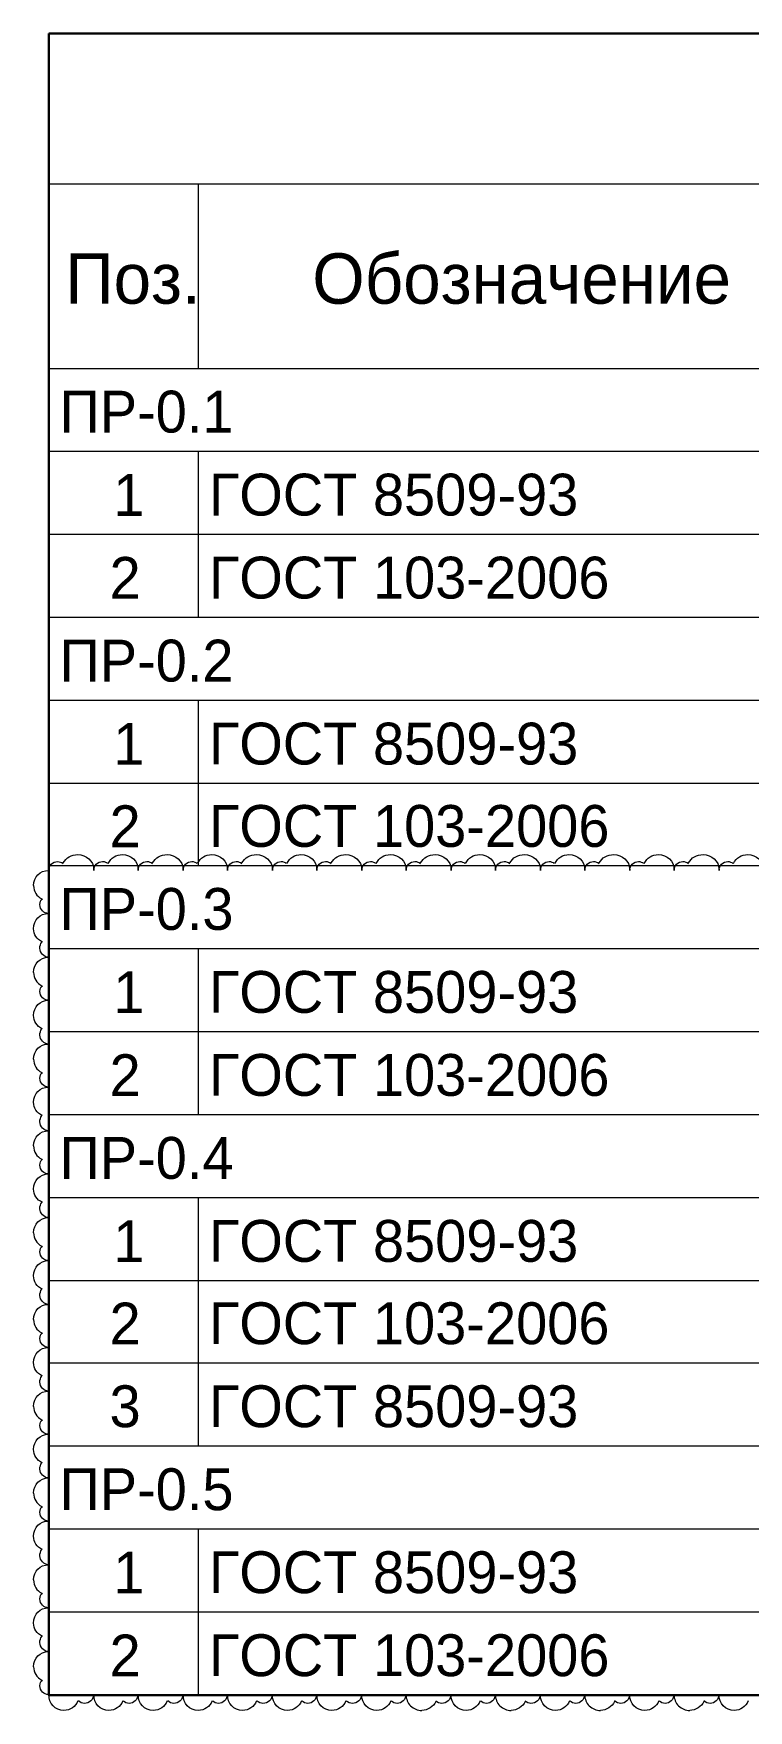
# Model space of a CAD drawing. Header units: millimetres. Extents: x -401725 to 250493, y 305116 to 802890.
# Drawn here: x -375120.116 to -375118.236, y 508969.03 to 508973.442 of the extents above; entities that cross this region are included whole.
import ezdxf

# ---------------------------------------------------------------- set-up
doc = ezdxf.new("R2010")
doc.units = ezdxf.units.MM
doc.layers.add('PDF _Геометрия', color=7, linetype='Continuous', true_color=0x1d1d1d)
doc.layers.add('PDF _Текст', color=7, linetype='Continuous')

msp = doc.modelspace()

# ---------------------------------------------------------------- linework, layer by layer
at = {"layer": 'PDF _Геометрия', "color": 7, "lineweight": 30}
for points in [[(-375120.0763943463, 508973.4421181544), (-375120.0763943463, 508973.0471342269)], [(-375112.2030609451, 508973.4421181544), (-375120.0760739117, 508973.4421181544)], [(-375120.0763943463, 508973.0471172727), (-375120.0763943463, 508969.0706124171)], [(-375112.2030609451, 508969.070451352), (-375120.0760739117, 508969.070451352)]]:
    msp.add_lwpolyline(points, dxfattribs=at)
at = {"layer": 'PDF _Геометрия', "color": 7, "lineweight": 9}
for points in [[(-375120.0763943463, 508973.0471172727), (-375112.2033813797, 508973.0471172727)], [(-375119.6830600635, 508973.0471172727), (-375119.6830600635, 508972.5604704086)], [(-375112.2030609451, 508972.560451759), (-375113.1863542665, 508972.560451759), (-375114.367972851, 508972.560451759), (-375115.3529327713, 508972.560451759), (-375116.3362260927, 508972.560451759), (-375118.10782067, 508972.560451759), (-375119.6827565831, 508972.560451759), (-375120.0760739117, 508972.560451759)], [(-375112.2030609451, 508972.3421171371), (-375113.1863542665, 508972.3421171371), (-375114.367972851, 508972.3421171371), (-375115.3529327713, 508972.3421171371), (-375116.3362260927, 508972.3421171371), (-375118.10782067, 508972.3421171371), (-375119.6827565831, 508972.3421171371), (-375120.0760739117, 508972.3421171371)], [(-375119.6830600635, 508972.3421171371), (-375119.6830600635, 508972.1237926878)], [(-375112.2030609451, 508972.1237842107), (-375113.1863542665, 508972.1237842107), (-375114.367972851, 508972.1237842107), (-375115.3529327713, 508972.1237842107), (-375116.3362260927, 508972.1237842107), (-375118.10782067, 508972.1237842107), (-375119.6827565831, 508972.1237842107), (-375120.0760739117, 508972.1237842107)], [(-375119.6830600635, 508972.1237842107), (-375119.6830600635, 508971.9054597614)], [(-375112.2030609451, 508971.9054512843), (-375113.1863542665, 508971.9054512843), (-375114.367972851, 508971.9054512843), (-375115.3529327713, 508971.9054512843), (-375116.3362260927, 508971.9054512843), (-375118.10782067, 508971.9054512843), (-375119.6827565831, 508971.9054512843), (-375120.0760739117, 508971.9054512843)], [(-375112.2030609451, 508971.6871183578), (-375113.1863542665, 508971.6871183578), (-375114.367972851, 508971.6871183578), (-375115.3529327713, 508971.6871183578), (-375116.3362260927, 508971.6871183578), (-375118.10782067, 508971.6871183578), (-375119.6827565831, 508971.6871183578), (-375120.0760739117, 508971.6871183578)], [(-375119.6830600635, 508971.6871183578), (-375119.6830600635, 508971.4687939085)], [(-375112.2030609451, 508971.4687854314), (-375113.1863542665, 508971.4687854314), (-375114.367972851, 508971.4687854314), (-375115.3529327713, 508971.4687854314), (-375116.3362260927, 508971.4687854314), (-375118.10782067, 508971.4687854314), (-375119.6827565831, 508971.4687854314), (-375120.0760739117, 508971.4687854314)], [(-375119.6830600635, 508971.4687854314), (-375119.6830600635, 508971.2521275809)], [(-375112.2030609451, 508971.2521174084), (-375113.1863542665, 508971.2521174084), (-375114.367972851, 508971.2521174084), (-375115.3529327713, 508971.2521174084), (-375116.3362260927, 508971.2521174084), (-375118.10782067, 508971.2521174084), (-375119.6827565831, 508971.2521174084), (-375120.0760739117, 508971.2521174084)], [(-375112.2030609451, 508971.0337844819), (-375113.1863542665, 508971.0337844819), (-375114.367972851, 508971.0337844819), (-375115.3529327713, 508971.0337844819), (-375116.3362260927, 508971.0337844819), (-375118.10782067, 508971.0337844819), (-375119.6827565831, 508971.0337844819), (-375120.0760739117, 508971.0337844819)], [(-375119.6830600635, 508971.0337844819), (-375119.6830600635, 508970.8154600326)], [(-375112.2030609451, 508970.8154515555), (-375113.1863542665, 508970.8154515555), (-375114.367972851, 508970.8154515555), (-375115.3529327713, 508970.8154515555), (-375116.3362260927, 508970.8154515555), (-375118.10782067, 508970.8154515555), (-375119.6827565831, 508970.8154515555), (-375120.0760739117, 508970.8154515555)], [(-375119.6830600635, 508970.8154515555), (-375119.6830600635, 508970.5971271062)], [(-375112.2030609451, 508970.5971186291), (-375113.1863542665, 508970.5971186291), (-375114.367972851, 508970.5971186291), (-375115.3529327713, 508970.5971186291), (-375116.3362260927, 508970.5971186291), (-375118.10782067, 508970.5971186291), (-375119.6827565831, 508970.5971186291), (-375120.0760739117, 508970.5971186291)], [(-375112.2030609451, 508970.3787840072), (-375113.1863542665, 508970.3787840072), (-375114.367972851, 508970.3787840072), (-375115.3529327713, 508970.3787840072), (-375116.3362260927, 508970.3787840072), (-375118.10782067, 508970.3787840072), (-375119.6827565831, 508970.3787840072), (-375120.0760739117, 508970.3787840072)], [(-375119.6830600635, 508970.3787840072), (-375119.6830600635, 508970.1604595579)], [(-375112.2030609451, 508970.1604510808), (-375113.1863542665, 508970.1604510808), (-375114.367972851, 508970.1604510808), (-375115.3529327713, 508970.1604510808), (-375116.3362260927, 508970.1604510808), (-375118.10782067, 508970.1604510808), (-375119.6827565831, 508970.1604510808), (-375120.0760739117, 508970.1604510808)], [(-375119.6830600635, 508970.1604510808), (-375119.6830600635, 508969.9437932303)], [(-375112.2030609451, 508969.9437847532), (-375113.1863542665, 508969.9437847532), (-375114.367972851, 508969.9437847532), (-375115.3529327713, 508969.9437847532), (-375116.3362260927, 508969.9437847532), (-375118.10782067, 508969.9437847532), (-375119.6827565831, 508969.9437847532), (-375120.0760739117, 508969.9437847532)], [(-375119.6830600635, 508969.9437847532), (-375119.6830600635, 508969.7254603039)], [(-375112.2030609451, 508969.7254518268), (-375113.1863542665, 508969.7254518268), (-375114.367972851, 508969.7254518268), (-375115.3529327713, 508969.7254518268), (-375116.3362260927, 508969.7254518268), (-375118.10782067, 508969.7254518268), (-375119.6827565831, 508969.7254518268), (-375120.0760739117, 508969.7254518268)], [(-375112.2030609451, 508969.507117205), (-375113.1863542665, 508969.507117205), (-375114.367972851, 508969.507117205), (-375115.3529327713, 508969.507117205), (-375116.3362260927, 508969.507117205), (-375118.10782067, 508969.507117205), (-375119.6827565831, 508969.507117205), (-375120.0760739117, 508969.507117205)], [(-375119.6830600635, 508969.507117205), (-375119.6830600635, 508969.2887927556)], [(-375112.2030609451, 508969.2887842785), (-375113.1863542665, 508969.2887842785), (-375114.367972851, 508969.2887842785), (-375115.3529327713, 508969.2887842785), (-375116.3362260927, 508969.2887842785), (-375118.10782067, 508969.2887842785), (-375119.6827565831, 508969.2887842785), (-375120.0760739117, 508969.2887842785)], [(-375119.6830600635, 508969.2887842785), (-375119.6830600635, 508969.0704598292)]]:
    msp.add_lwpolyline(points, dxfattribs=at)
at = {"layer": 'PDF _Геометрия', "color": 1, "lineweight": 9}
for points in [[(-375120.0763960417, 508971.2404478256), (-375120.0763960417, 508971.2404478256)], [(-375119.9580641325, 508971.2421195107), (-375119.9580641325, 508971.2404529119)], [(-375119.8413971267, 508971.2421178153), (-375119.8413971267, 508971.2404512165)], [(-375119.7230652175, 508971.2421195107), (-375119.7230652175, 508971.2404529119)], [(-375119.6063982118, 508971.2421178153), (-375119.6063982118, 508971.2404512165)], [(-375119.4880646072, 508971.2421195107), (-375119.4880646072, 508971.2404529119)], [(-375119.3713976014, 508971.2421178153), (-375119.3713976014, 508971.2404512165)], [(-375119.2530639968, 508971.2421195107), (-375119.2530639968, 508971.2404529119)], [(-375119.1363969911, 508971.2421178153), (-375119.1363969911, 508971.2404512165)], [(-375119.0180650819, 508971.2421195107), (-375119.0180650819, 508971.2404529119)], [(-375118.9013980762, 508971.2421178153), (-375118.9013980762, 508971.2404512165)], [(-375118.7830644716, 508971.2421195107), (-375118.7830644716, 508971.2404529119)], [(-375118.6663974658, 508971.2421178153), (-375118.6663974658, 508971.2404512165)], [(-375118.5480638612, 508971.2421195107), (-375118.5480638612, 508971.2404529119)], [(-375118.4313968554, 508971.2421178153), (-375118.4313968554, 508971.2404512165)], [(-375118.3130649463, 508971.2421195107), (-375118.3130649463, 508971.2404529119)], [(-375120.0763943463, 508971.127115713), (-375120.0763943463, 508971.127115713)], [(-375120.0763960417, 508971.012115306), (-375120.0763960417, 508971.012115306)], [(-375120.0763943463, 508970.898781498), (-375120.0763943463, 508970.898781498)], [(-375120.0763960417, 508970.7837810911), (-375120.0763960417, 508970.7837810911)], [(-375120.0763943463, 508970.6704472831), (-375120.0763943463, 508970.6704472831)], [(-375120.0763960417, 508970.5554485716), (-375120.0763960417, 508970.5554485716)], [(-375120.0763943463, 508970.4421147635), (-375120.0763943463, 508970.4421147635)], [(-375120.0763960417, 508970.3271143566), (-375120.0763960417, 508970.3271143566)], [(-375120.0763943463, 508970.213782244), (-375120.0763943463, 508970.213782244)], [(-375120.0763960417, 508970.0987818371), (-375120.0763960417, 508970.0987818371)], [(-375120.0763943463, 508969.9854480291), (-375120.0763943463, 508969.9854480291)], [(-375120.0763960417, 508969.8704476221), (-375120.0763960417, 508969.8704476221)], [(-375120.0763943463, 508969.7571138141), (-375120.0763943463, 508969.7571138141)], [(-375120.0763960417, 508969.6421151026), (-375120.0763960417, 508969.6421151026)], [(-375120.0763943463, 508969.5287812946), (-375120.0763943463, 508969.5287812946)], [(-375120.0763960417, 508969.4137808877), (-375120.0763960417, 508969.4137808877)], [(-375120.0763943463, 508969.3004487751), (-375120.0763943463, 508969.3004487751)], [(-375120.0763960417, 508969.1854483681), (-375120.0763960417, 508969.1854483681)], [(-375120.0763909554, 508969.0721179509), (-375120.0763909554, 508969.0721179509)]]:
    msp.add_lwpolyline(points, dxfattribs=at)
for centre, radius, start, end in [((-375120.0775257346, 508971.2003056524), 0.03886894545727516, 179.7880262430683, 243.7309339278012), ((-375120.0775257346, 508970.9719731329), 0.03886894545725778, 179.7880262430683, 243.7309339278012), ((-375120.0775257346, 508970.7436389179), 0.03886894545875816, 179.7880262430683, 243.7309339248106), ((-375120.0775257346, 508970.5153063984), 0.03886894545874394, 179.7880262430683, 243.7309339248106), ((-375120.0775257346, 508970.2869721834), 0.03886894545855706, 179.7880262430683, 243.7309339248106), ((-375120.0775257346, 508970.0586396639), 0.03886894545853968, 179.7880262430683, 243.7309339248106), ((-375120.0775257346, 508969.830305449), 0.03886894545835914, 179.7880262430683, 243.7309339278012), ((-375120.0775257346, 508969.6019729294), 0.03886894546002268, 179.7880262430683, 243.7309339248106), ((-375120.0775257346, 508969.3736387145), 0.0388689454581549, 179.7880262430683, 243.7309339278012), ((-375120.0775257346, 508969.145306195), 0.03886894545573238, 179.7880262397333, 243.7309339292773), ((-375119.0951319676, 508969.071709526), 0.0412602465139573, 179.4351885392924, 270.5648114607076), ((-375118.8601330527, 508969.071709526), 0.04126024651382627, 179.4351885392924, 270.5648114607076), ((-375118.6251324423, 508969.071709526), 0.04126024651377912, 179.4351885392924, 270.5648114607076), ((-375118.3901335275, 508969.071709526), 0.04126024651402311, 179.4351885392924, 270.5648114607076)]:
    msp.add_arc(centre, radius, start, end, dxfattribs=at)
for points in [[(-375120.116394414, 508971.2004494532), (-375120.116394414, 508971.2237818371), (-375120.0997284256, 508971.2404478256), (-375120.0763960417, 508971.2404478256)], [(-375120.0763960417, 508971.2404478256), (-375120.0763960417, 508971.2537806164), (-375120.0663964485, 508971.2637802095), (-375120.0530636578, 508971.2637802095)], [(-375120.0530636578, 508971.2637802095), (-375120.0480638612, 508971.2637802095), (-375120.0430640646, 508971.2621136106), (-375120.0380642681, 508971.258780413)], [(-375120.0380608772, 508971.260452098), (-375120.0313944819, 508971.2737848889), (-375120.0163950922, 508971.2821178831), (-375119.9997291037, 508971.2821178831)], [(-375119.9997291037, 508971.2821178831), (-375119.9780633186, 508971.2821178831), (-375119.9580641325, 508971.2654518946), (-375119.9580641325, 508971.2421195107)], [(-375119.9580641325, 508971.2404529119), (-375119.9580641325, 508971.2537857026), (-375119.9480645393, 508971.2637852958), (-375119.9347317486, 508971.2637852958)], [(-375119.9347317486, 508971.2637852958), (-375119.929731952, 508971.2637852958), (-375119.9247321555, 508971.2621186969), (-375119.9213989578, 508971.2587854992)], [(-375119.9197272726, 508971.2587838038), (-375119.9130608772, 508971.2737831934), (-375119.8980614876, 508971.2821161877), (-375119.8830620979, 508971.2821161877)], [(-375119.8830620979, 508971.2821161877), (-375119.8597297141, 508971.2821161877), (-375119.8413971267, 508971.2654501992), (-375119.8413971267, 508971.2421178153)], [(-375119.8413971267, 508971.2404512165), (-375119.8413971267, 508971.2537840072), (-375119.8313975336, 508971.2637836004), (-375119.8180647428, 508971.2637836004)], [(-375119.8180647428, 508971.2637836004), (-375119.8130649463, 508971.2637836004), (-375119.8080651497, 508971.2621170015), (-375119.8030653532, 508971.2587838038)], [(-375119.8030619624, 508971.260452098), (-375119.796395567, 508971.2737848889), (-375119.7813961773, 508971.2821178831), (-375119.7647301888, 508971.2821178831)], [(-375119.7647301888, 508971.2821178831), (-375119.7430644038, 508971.2821178831), (-375119.7230652175, 508971.2654518946), (-375119.7230652175, 508971.2421195107)], [(-375119.7230652175, 508971.2404529119), (-375119.7230652175, 508971.2537857026), (-375119.7130656245, 508971.2637852958), (-375119.6997328337, 508971.2637852958)], [(-375119.6997328337, 508971.2637852958), (-375119.6947330371, 508971.2637852958), (-375119.6897332405, 508971.2621186969), (-375119.6864000428, 508971.2587854992)], [(-375119.6847283577, 508971.2587838038), (-375119.6780619624, 508971.2737831934), (-375119.6630625727, 508971.2821161877), (-375119.6480631831, 508971.2821161877)], [(-375119.6480631831, 508971.2821161877), (-375119.6247307991, 508971.2821161877), (-375119.6063982118, 508971.2654501992), (-375119.6063982118, 508971.2421178153)], [(-375119.6063982118, 508971.2404512165), (-375119.6063982118, 508971.2537840072), (-375119.5963986187, 508971.2637836004), (-375119.5830658279, 508971.2637836004)], [(-375119.5830658279, 508971.2637836004), (-375119.5780660313, 508971.2637836004), (-375119.5730662348, 508971.2621170015), (-375119.5680664383, 508971.2587838038)], [(-375119.568061352, 508971.260452098), (-375119.5613949566, 508971.2737848889), (-375119.546395567, 508971.2821178831), (-375119.5297295784, 508971.2821178831)], [(-375119.5297295784, 508971.2821178831), (-375119.5080637934, 508971.2821178831), (-375119.4880646072, 508971.2654518946), (-375119.4880646072, 508971.2421195107)], [(-375119.4880646072, 508971.2404529119), (-375119.4880646072, 508971.2537857026), (-375119.4780650141, 508971.2637852958), (-375119.4647322233, 508971.2637852958)], [(-375119.4647322233, 508971.2637852958), (-375119.4597324267, 508971.2637852958), (-375119.4547326302, 508971.2621186969), (-375119.4513994325, 508971.2587854992)], [(-375119.4497277474, 508971.2587838038), (-375119.443061352, 508971.2737831934), (-375119.4280619624, 508971.2821161877), (-375119.4130625727, 508971.2821161877)], [(-375119.4130625727, 508971.2821161877), (-375119.3897301888, 508971.2821161877), (-375119.3713976014, 508971.2654501992), (-375119.3713976014, 508971.2421178153)], [(-375119.3713976014, 508971.2404512165), (-375119.3713976014, 508971.2537840072), (-375119.3613980084, 508971.2637836004), (-375119.3480652175, 508971.2637836004)], [(-375119.3480652175, 508971.2637836004), (-375119.343065421, 508971.2637836004), (-375119.3380656245, 508971.2621170015), (-375119.3330658279, 508971.2587838038)], [(-375119.3330607417, 508971.260452098), (-375119.3263943463, 508971.2737848889), (-375119.3113949566, 508971.2821178831), (-375119.2947289681, 508971.2821178831)], [(-375119.2947289681, 508971.2821178831), (-375119.2730631831, 508971.2821178831), (-375119.2530639968, 508971.2654518946), (-375119.2530639968, 508971.2421195107)], [(-375119.2530639968, 508971.2404529119), (-375119.2530639968, 508971.2537857026), (-375119.2430644038, 508971.2637852958), (-375119.229731613, 508971.2637852958)], [(-375119.229731613, 508971.2637852958), (-375119.2247318164, 508971.2637852958), (-375119.2197320198, 508971.2621186969), (-375119.2163988221, 508971.2587854992)], [(-375119.214727137, 508971.2587838038), (-375119.2080607417, 508971.2737831934), (-375119.193061352, 508971.2821161877), (-375119.1780619624, 508971.2821161877)], [(-375119.1780619624, 508971.2821161877), (-375119.1547295784, 508971.2821161877), (-375119.1363969911, 508971.2654501992), (-375119.1363969911, 508971.2421178153)], [(-375119.1363969911, 508971.2404512165), (-375119.1363969911, 508971.2537840072), (-375119.126397398, 508971.2637836004), (-375119.1130646072, 508971.2637836004)], [(-375119.1130646072, 508971.2637836004), (-375119.1080648106, 508971.2637836004), (-375119.1030650141, 508971.2621170015), (-375119.0980652175, 508971.2587838038)], [(-375119.0980618267, 508971.260452098), (-375119.0913954313, 508971.2737848889), (-375119.0763960417, 508971.2821178831), (-375119.0597300532, 508971.2821178831)], [(-375119.0597300532, 508971.2821178831), (-375119.0380642681, 508971.2821178831), (-375119.0180650819, 508971.2654518946), (-375119.0180650819, 508971.2421195107)], [(-375119.0180650819, 508971.2404529119), (-375119.0180650819, 508971.2537857026), (-375119.0080654888, 508971.2637852958), (-375118.994732698, 508971.2637852958)], [(-375118.994732698, 508971.2637852958), (-375118.9897329014, 508971.2637852958), (-375118.9847331049, 508971.2621186969), (-375118.9813999072, 508971.2587854992)], [(-375118.9797282221, 508971.2587838038), (-375118.9730618267, 508971.2737831934), (-375118.9580624371, 508971.2821161877), (-375118.9430630474, 508971.2821161877)], [(-375118.9430630474, 508971.2821161877), (-375118.9197306635, 508971.2821161877), (-375118.9013980762, 508971.2654501992), (-375118.9013980762, 508971.2421178153)], [(-375118.9013980762, 508971.2404512165), (-375118.9013980762, 508971.2537840072), (-375118.8913984831, 508971.2637836004), (-375118.8780656923, 508971.2637836004)], [(-375118.8780656923, 508971.2637836004), (-375118.8730658957, 508971.2637836004), (-375118.8680660992, 508971.2621170015), (-375118.8630663026, 508971.2587838038)], [(-375118.8630612164, 508971.260452098), (-375118.856394821, 508971.2737848889), (-375118.8413954313, 508971.2821178831), (-375118.8247294428, 508971.2821178831)], [(-375118.8247294428, 508971.2821178831), (-375118.8030636578, 508971.2821178831), (-375118.7830644716, 508971.2654518946), (-375118.7830644716, 508971.2421195107)], [(-375118.7830644716, 508971.2404529119), (-375118.7830644716, 508971.2537857026), (-375118.7730648785, 508971.2637852958), (-375118.7597320877, 508971.2637852958)], [(-375118.7597320877, 508971.2637852958), (-375118.7547322911, 508971.2637852958), (-375118.7497324946, 508971.2621186969), (-375118.7463992969, 508971.2587854992)], [(-375118.7447276118, 508971.2587838038), (-375118.7380612164, 508971.2737831934), (-375118.7230618267, 508971.2821161877), (-375118.7080624371, 508971.2821161877)], [(-375118.7080624371, 508971.2821161877), (-375118.6847300532, 508971.2821161877), (-375118.6663974658, 508971.2654501992), (-375118.6663974658, 508971.2421178153)], [(-375118.6663974658, 508971.2404512165), (-375118.6663974658, 508971.2537840072), (-375118.6563978727, 508971.2637836004), (-375118.6430650819, 508971.2637836004)], [(-375118.6430650819, 508971.2637836004), (-375118.6380652853, 508971.2637836004), (-375118.6330654888, 508971.2621170015), (-375118.6280656923, 508971.2587838038)], [(-375118.628060606, 508971.260452098), (-375118.6213942106, 508971.2737848889), (-375118.606394821, 508971.2821178831), (-375118.5897288325, 508971.2821178831)], [(-375118.5897288325, 508971.2821178831), (-375118.5680630474, 508971.2821178831), (-375118.5480638612, 508971.2654518946), (-375118.5480638612, 508971.2421195107)], [(-375118.5480638612, 508971.2404529119), (-375118.5480638612, 508971.2537857026), (-375118.5380642681, 508971.2637852958), (-375118.5247314773, 508971.2637852958)], [(-375118.5247314773, 508971.2637852958), (-375118.5197316807, 508971.2637852958), (-375118.5147318842, 508971.2621186969), (-375118.5113986865, 508971.2587854992)], [(-375118.5097270014, 508971.2587838038), (-375118.503060606, 508971.2737831934), (-375118.4880612164, 508971.2821161877), (-375118.4730618267, 508971.2821161877)], [(-375118.4730618267, 508971.2821161877), (-375118.4497294428, 508971.2821161877), (-375118.4313968554, 508971.2654501992), (-375118.4313968554, 508971.2421178153)], [(-375118.4313968554, 508971.2404512165), (-375118.4313968554, 508971.2537840072), (-375118.4213972624, 508971.2637836004), (-375118.4080644716, 508971.2637836004)], [(-375118.4080644716, 508971.2637836004), (-375118.403064675, 508971.2637836004), (-375118.3980648785, 508971.2621170015), (-375118.3930650819, 508971.2587838038)], [(-375118.3930616911, 508971.260452098), (-375118.3863952957, 508971.2737848889), (-375118.371395906, 508971.2821178831), (-375118.3547299175, 508971.2821178831)], [(-375118.3547299175, 508971.2821178831), (-375118.3330641325, 508971.2821178831), (-375118.3130649463, 508971.2654518946), (-375118.3130649463, 508971.2421195107)], [(-375118.3130649463, 508971.2404529119), (-375118.3130649463, 508971.2537857026), (-375118.3030653532, 508971.2637852958), (-375118.2897325624, 508971.2637852958)], [(-375118.2897325624, 508971.2637852958), (-375118.2847327658, 508971.2637852958), (-375118.2797329693, 508971.2621186969), (-375118.2763997716, 508971.2587854992)], [(-375118.2747280865, 508971.2587838038), (-375118.2680616911, 508971.2737831934), (-375118.2530623014, 508971.2821161877), (-375118.2380629118, 508971.2821161877)], [(-375118.2380629118, 508971.2821161877), (-375118.2147305279, 508971.2821161877), (-375118.1963979405, 508971.2654501992), (-375118.1963979405, 508971.2421178153)], [(-375120.0997267301, 508971.1504480969), (-375120.0997267301, 508971.1571144923), (-375120.0980601313, 508971.1621142888), (-375120.0930603347, 508971.1654474865)], [(-375120.0763943463, 508971.127115713), (-375120.089727137, 508971.127115713), (-375120.0997267301, 508971.137115306), (-375120.0997267301, 508971.1504480969)], [(-375120.1163927186, 508971.0871173406), (-375120.1163927186, 508971.1104497245), (-375120.0997267301, 508971.127115713), (-375120.0763943463, 508971.127115713)], [(-375120.0930603347, 508971.0521187647), (-375120.1080597244, 508971.0587851601), (-375120.1163927186, 508971.0721179509), (-375120.1163927186, 508971.0871173406)], [(-375120.0997284256, 508971.0354476899), (-375120.0997284256, 508971.0421140853), (-375120.0980618267, 508971.0471138819), (-375120.094728629, 508971.0521136785)], [(-375120.0763960417, 508971.012115306), (-375120.0897288325, 508971.012115306), (-375120.0997284256, 508971.023781498), (-375120.0997284256, 508971.0354476899)], [(-375120.116394414, 508970.9721169337), (-375120.116394414, 508970.9954493176), (-375120.0997284256, 508971.012115306), (-375120.0763960417, 508971.012115306)], [(-375120.0997267301, 508970.9221138819), (-375120.0997267301, 508970.9287802773), (-375120.0980601313, 508970.9337800739), (-375120.0930603347, 508970.9371132716)], [(-375120.1163927186, 508970.8587831256), (-375120.1163927186, 508970.8821155095), (-375120.0997267301, 508970.898781498), (-375120.0763943463, 508970.898781498)], [(-375120.0763943463, 508970.898781498), (-375120.089727137, 508970.898781498), (-375120.0997267301, 508970.9087810911), (-375120.0997267301, 508970.9221138819)], [(-375120.0930603347, 508970.8237845498), (-375120.1080597244, 508970.8304509452), (-375120.1163927186, 508970.843783736), (-375120.1163927186, 508970.8587831256)], [(-375120.0997284256, 508970.807113475), (-375120.0997284256, 508970.8137798704), (-375120.0980618267, 508970.818779667), (-375120.094728629, 508970.8237794635)], [(-375120.0763960417, 508970.7837810911), (-375120.0897288325, 508970.7837810911), (-375120.0997284256, 508970.7954472831), (-375120.0997284256, 508970.807113475)], [(-375120.116394414, 508970.7437827187), (-375120.116394414, 508970.7671151026), (-375120.0997284256, 508970.7837810911), (-375120.0763960417, 508970.7837810911)], [(-375120.0997267301, 508970.693779667), (-375120.0997267301, 508970.7004460624), (-375120.0980601313, 508970.7054458589), (-375120.0930603347, 508970.7087790566)], [(-375120.1163927186, 508970.6304489106), (-375120.1163927186, 508970.6537812946), (-375120.0997267301, 508970.6704472831), (-375120.0763943463, 508970.6704472831)], [(-375120.0763943463, 508970.6704472831), (-375120.089727137, 508970.6704472831), (-375120.0997267301, 508970.6804468762), (-375120.0997267301, 508970.693779667)], [(-375120.0930603347, 508970.5954503348), (-375120.1080597244, 508970.6021167302), (-375120.1163927186, 508970.615449521), (-375120.1163927186, 508970.6304489106)], [(-375120.0997284256, 508970.5787809555), (-375120.0997284256, 508970.5854473509), (-375120.0980618267, 508970.5904471474), (-375120.094728629, 508970.595446944)], [(-375120.0763960417, 508970.5554485716), (-375120.0897288325, 508970.5554485716), (-375120.0997284256, 508970.5671147635), (-375120.0997284256, 508970.5787809555)], [(-375120.116394414, 508970.5154501992), (-375120.116394414, 508970.5387825831), (-375120.0997284256, 508970.5554485716), (-375120.0763960417, 508970.5554485716)], [(-375120.0997267301, 508970.4654471474), (-375120.0997267301, 508970.4721135428), (-375120.0980601313, 508970.4771133394), (-375120.0930603347, 508970.4804465371)], [(-375120.0763943463, 508970.4421147635), (-375120.089727137, 508970.4421147635), (-375120.0997267301, 508970.4521143566), (-375120.0997267301, 508970.4654471474)], [(-375120.1163927186, 508970.4021163911), (-375120.1163927186, 508970.4254487751), (-375120.0997267301, 508970.4421147635), (-375120.0763943463, 508970.4421147635)], [(-375120.0930603347, 508970.3671178153), (-375120.1080597244, 508970.3737842107), (-375120.1163927186, 508970.3871170015), (-375120.1163927186, 508970.4021163911)], [(-375120.0997284256, 508970.3504467405), (-375120.0997284256, 508970.3571131359), (-375120.0980618267, 508970.3621129325), (-375120.094728629, 508970.367112729)], [(-375120.116394414, 508970.2871159842), (-375120.116394414, 508970.3104483681), (-375120.0997284256, 508970.3271143566), (-375120.0763960417, 508970.3271143566)], [(-375120.0763960417, 508970.3271143566), (-375120.0897288325, 508970.3271143566), (-375120.0997284256, 508970.3387805486), (-375120.0997284256, 508970.3504467405)], [(-375120.0997267301, 508970.2371146279), (-375120.0997267301, 508970.2437810233), (-375120.0980601313, 508970.2487808198), (-375120.0930603347, 508970.2521140176)], [(-375120.0763943463, 508970.213782244), (-375120.089727137, 508970.213782244), (-375120.0997267301, 508970.2237818371), (-375120.0997267301, 508970.2371146279)], [(-375120.1163927186, 508970.1737838716), (-375120.1163927186, 508970.1971162555), (-375120.0997267301, 508970.213782244), (-375120.0763943463, 508970.213782244)], [(-375120.0930603347, 508970.1387852958), (-375120.1080597244, 508970.1454516912), (-375120.1163927186, 508970.1587844819), (-375120.1163927186, 508970.1737838716)], [(-375120.0997284256, 508970.122114221), (-375120.0997284256, 508970.1287806164), (-375120.0980618267, 508970.133780413), (-375120.094728629, 508970.1387802095)], [(-375120.116394414, 508970.0587834647), (-375120.116394414, 508970.0821158486), (-375120.0997284256, 508970.0987818371), (-375120.0763960417, 508970.0987818371)], [(-375120.0763960417, 508970.0987818371), (-375120.0897288325, 508970.0987818371), (-375120.0997284256, 508970.1104480291), (-375120.0997284256, 508970.122114221)], [(-375120.0997267301, 508970.008780413), (-375120.0997267301, 508970.0154468084), (-375120.0980601313, 508970.0204466049), (-375120.0930603347, 508970.0237798026)], [(-375120.0763943463, 508969.9854480291), (-375120.089727137, 508969.9854480291), (-375120.0997267301, 508969.9954476221), (-375120.0997267301, 508970.008780413)], [(-375120.1163927186, 508969.9454496566), (-375120.1163927186, 508969.9687820405), (-375120.0997267301, 508969.9854480291), (-375120.0763943463, 508969.9854480291)], [(-375120.0930603347, 508969.9104510808), (-375120.1080597244, 508969.9171174762), (-375120.1163927186, 508969.930450267), (-375120.1163927186, 508969.9454496566)], [(-375120.0997284256, 508969.893780006), (-375120.0997284256, 508969.9004464014), (-375120.0980618267, 508969.905446198), (-375120.094728629, 508969.9104459945)], [(-375120.0763960417, 508969.8704476221), (-375120.0897288325, 508969.8704476221), (-375120.0997284256, 508969.8821138141), (-375120.0997284256, 508969.893780006)], [(-375120.116394414, 508969.8304492498), (-375120.116394414, 508969.8537816337), (-375120.0997284256, 508969.8704476221), (-375120.0763960417, 508969.8704476221)], [(-375120.0997267301, 508969.780446198), (-375120.0997267301, 508969.7871125934), (-375120.0980601313, 508969.7921123899), (-375120.0930603347, 508969.7954455877)], [(-375120.1163927186, 508969.7171154417), (-375120.1163927186, 508969.7404478256), (-375120.0997267301, 508969.7571138141), (-375120.0763943463, 508969.7571138141)], [(-375120.0763943463, 508969.7571138141), (-375120.089727137, 508969.7571138141), (-375120.0997267301, 508969.7671134072), (-375120.0997267301, 508969.780446198)], [(-375120.0930603347, 508969.6821168659), (-375120.1080597244, 508969.6887832612), (-375120.1163927186, 508969.702116052), (-375120.1163927186, 508969.7171154417)], [(-375120.0997284256, 508969.6654474865), (-375120.0997284256, 508969.6721138819), (-375120.0980618267, 508969.6771136785), (-375120.094728629, 508969.682113475)], [(-375120.0763960417, 508969.6421151026), (-375120.0897288325, 508969.6421151026), (-375120.0997284256, 508969.6537812946), (-375120.0997284256, 508969.6654474865)], [(-375120.116394414, 508969.6021167302), (-375120.116394414, 508969.6254491141), (-375120.0997284256, 508969.6421151026), (-375120.0763960417, 508969.6421151026)], [(-375120.0997267301, 508969.5521136785), (-375120.0997267301, 508969.5587800739), (-375120.0980601313, 508969.5637798704), (-375120.0930603347, 508969.5671130681)], [(-375120.1163927186, 508969.4887829222), (-375120.1163927186, 508969.512115306), (-375120.0997267301, 508969.5287812946), (-375120.0763943463, 508969.5287812946)], [(-375120.0763943463, 508969.5287812946), (-375120.089727137, 508969.5287812946), (-375120.0997267301, 508969.5387808877), (-375120.0997267301, 508969.5521136785)], [(-375120.0930603347, 508969.4537843463), (-375120.1080597244, 508969.4604507417), (-375120.1163927186, 508969.4737835325), (-375120.1163927186, 508969.4887829222)], [(-375120.0997284256, 508969.4371132716), (-375120.0997284256, 508969.443779667), (-375120.0980618267, 508969.4487794635), (-375120.094728629, 508969.45377926)], [(-375120.0763960417, 508969.4137808877), (-375120.0897288325, 508969.4137808877), (-375120.0997284256, 508969.4254470796), (-375120.0997284256, 508969.4371132716)], [(-375120.116394414, 508969.3737825153), (-375120.116394414, 508969.3971148992), (-375120.0997284256, 508969.4137808877), (-375120.0763960417, 508969.4137808877)], [(-375120.1163927186, 508969.2604504026), (-375120.1163927186, 508969.2837827865), (-375120.0997267301, 508969.3004487751), (-375120.0763943463, 508969.3004487751)], [(-375120.0997267301, 508969.3237811589), (-375120.0997267301, 508969.3304475544), (-375120.0980601313, 508969.3354473509), (-375120.0930603347, 508969.3387805486)], [(-375120.0763943463, 508969.3004487751), (-375120.089727137, 508969.3004487751), (-375120.0997267301, 508969.3104483681), (-375120.0997267301, 508969.3237811589)], [(-375120.0930603347, 508969.2254518268), (-375120.1080597244, 508969.2321182222), (-375120.1163927186, 508969.245451013), (-375120.1163927186, 508969.2604504026)], [(-375120.0997284256, 508969.208780752), (-375120.0997284256, 508969.2154471474), (-375120.0980618267, 508969.220446944), (-375120.094728629, 508969.2254467405)], [(-375120.116394414, 508969.1454499958), (-375120.116394414, 508969.1687823797), (-375120.0997284256, 508969.1854483681), (-375120.0763960417, 508969.1854483681)], [(-375120.0763960417, 508969.1854483681), (-375120.0897288325, 508969.1854483681), (-375120.0997284256, 508969.1971145601), (-375120.0997284256, 508969.208780752)], [(-375120.0997233393, 508969.0954503348), (-375120.0997233393, 508969.1021167302), (-375120.0980567404, 508969.1071165267), (-375120.0930569439, 508969.1104497245)], [(-375120.0763909554, 508969.0721179509), (-375120.0897237462, 508969.0721179509), (-375120.0997233393, 508969.082117544), (-375120.0997233393, 508969.0954503348)], [(-375120.036392583, 508969.0304529797), (-375120.0597249669, 508969.0304529797), (-375120.0763909554, 508969.0487855671), (-375120.0763909554, 508969.0721179509)], [(-375119.9997274083, 508969.0554519624), (-375120.0063938037, 508969.0404525727), (-375120.0197265945, 508969.0304529797), (-375120.036392583, 508969.0304529797)], [(-375119.9830563336, 508969.0487855671), (-375119.9880561301, 508969.0487855671), (-375119.9947225255, 508969.0521187647), (-375119.9980557232, 508969.0554519624)], [(-375119.9580573508, 508969.0721179509), (-375119.9580573508, 508969.060451759), (-375119.9697235427, 508969.0487855671), (-375119.9830563336, 508969.0487855671)], [(-375119.9180589784, 508969.0304529797), (-375119.9413913623, 508969.0304529797), (-375119.9580573508, 508969.0487855671), (-375119.9580573508, 508969.0721179509)], [(-375119.8813938037, 508969.0554519624), (-375119.8880601991, 508969.0404525727), (-375119.9013929899, 508969.0304529797), (-375119.9180589784, 508969.0304529797)], [(-375119.8647244244, 508969.0487855671), (-375119.8713908198, 508969.0487855671), (-375119.8763906163, 508969.0521187647), (-375119.879723814, 508969.0554519624)], [(-375119.8413920405, 508969.0721179509), (-375119.8413920405, 508969.060451759), (-375119.8530582324, 508969.0487855671), (-375119.8647244244, 508969.0487855671)], [(-375119.8013936681, 508969.0304529797), (-375119.8247260519, 508969.0304529797), (-375119.8413920405, 508969.0487855671), (-375119.8413920405, 508969.0721179509)], [(-375119.7647284933, 508969.0554519624), (-375119.7713948888, 508969.0404525727), (-375119.7847276796, 508969.0304529797), (-375119.8013936681, 508969.0304529797)], [(-375119.7480574186, 508969.0487855671), (-375119.7530572151, 508969.0487855671), (-375119.7597236105, 508969.0521187647), (-375119.7630568083, 508969.0554519624)], [(-375119.7230584358, 508969.0721179509), (-375119.7230584358, 508969.060451759), (-375119.7347246278, 508969.0487855671), (-375119.7480574186, 508969.0487855671)], [(-375119.6830600635, 508969.0304529797), (-375119.7063924473, 508969.0304529797), (-375119.7230584358, 508969.0487855671), (-375119.7230584358, 508969.0721179509)], [(-375119.6463948888, 508969.0554519624), (-375119.6530612842, 508969.0404525727), (-375119.666394075, 508969.0304529797), (-375119.6830600635, 508969.0304529797)], [(-375119.629723814, 508969.0487855671), (-375119.6363902094, 508969.0487855671), (-375119.6413900059, 508969.0521187647), (-375119.6447232037, 508969.0554519624)], [(-375119.6063914301, 508969.0721179509), (-375119.6063914301, 508969.060451759), (-375119.6180576221, 508969.0487855671), (-375119.629723814, 508969.0487855671)], [(-375119.5663930577, 508969.0304529797), (-375119.5897254416, 508969.0304529797), (-375119.6063914301, 508969.0487855671), (-375119.6063914301, 508969.0721179509)], [(-375119.529727883, 508969.0554519624), (-375119.5363942784, 508969.0404525727), (-375119.5497270692, 508969.0304529797), (-375119.5663930577, 508969.0304529797)], [(-375119.5130568083, 508969.0487855671), (-375119.5180566048, 508969.0487855671), (-375119.5247230002, 508969.0521187647), (-375119.5280561979, 508969.0554519624)], [(-375119.4880578255, 508969.0721179509), (-375119.4880578255, 508969.060451759), (-375119.4997240175, 508969.0487855671), (-375119.5130568083, 508969.0487855671)], [(-375119.4480594531, 508969.0304529797), (-375119.471391837, 508969.0304529797), (-375119.4880578255, 508969.0487855671), (-375119.4880578255, 508969.0721179509)], [(-375119.4113942784, 508969.0554519624), (-375119.4180606738, 508969.0404525727), (-375119.4313934646, 508969.0304529797), (-375119.4480594531, 508969.0304529797)], [(-375119.3947232037, 508969.0487855671), (-375119.4013895991, 508969.0487855671), (-375119.4063893956, 508969.0521187647), (-375119.4097225933, 508969.0554519624)], [(-375119.3713908198, 508969.0721179509), (-375119.3713908198, 508969.060451759), (-375119.3830570117, 508969.0487855671), (-375119.3947232037, 508969.0487855671)], [(-375119.3313924473, 508969.0304529797), (-375119.3547248312, 508969.0304529797), (-375119.3713908198, 508969.0487855671), (-375119.3713908198, 508969.0721179509)], [(-375119.2947272726, 508969.0554519624), (-375119.3013936681, 508969.0404525727), (-375119.3147264589, 508969.0304529797), (-375119.3313924473, 508969.0304529797)], [(-375119.2780561979, 508969.0487855671), (-375119.2830559944, 508969.0487855671), (-375119.2897223898, 508969.0521187647), (-375119.2930555876, 508969.0554519624)], [(-375119.2530572151, 508969.0721179509), (-375119.2530572151, 508969.060451759), (-375119.2647234071, 508969.0487855671), (-375119.2780561979, 508969.0487855671)], [(-375119.2130588428, 508969.0304529797), (-375119.2363912266, 508969.0304529797), (-375119.2530572151, 508969.0487855671), (-375119.2530572151, 508969.0721179509)], [(-375119.1763936681, 508969.0554519624), (-375119.1830600635, 508969.0404525727), (-375119.1963928543, 508969.0304529797), (-375119.2130588428, 508969.0304529797)], [(-375119.1597225933, 508969.0487838716), (-375119.1663889887, 508969.0487838716), (-375119.1713887852, 508969.0521170693), (-375119.174721983, 508969.055450267)], [(-375119.1363902094, 508969.0721162555), (-375119.1363902094, 508969.0604500636), (-375119.1480564013, 508969.0487838716), (-375119.1597225933, 508969.0487838716)], [(-375119.0580600635, 508969.0537836681), (-375119.0647264589, 508969.0404508773), (-375119.0797258485, 508969.0304512843), (-375119.0947252382, 508969.0304512843)], [(-375119.043057283, 508969.0487855671), (-375119.0480570795, 508969.0487855671), (-375119.0547234749, 508969.0521187647), (-375119.0580566726, 508969.0554519624)], [(-375119.0180583003, 508969.0721179509), (-375119.0180583003, 508969.060451759), (-375119.0297244922, 508969.0487855671), (-375119.043057283, 508969.0487855671)], [(-375118.9780599278, 508969.0304529797), (-375119.0013923117, 508969.0304529797), (-375119.0180583003, 508969.0487855671), (-375119.0180583003, 508969.0721179509)], [(-375118.9413947531, 508969.0554519624), (-375118.9480611485, 508969.0404525727), (-375118.9613939393, 508969.0304529797), (-375118.9780599278, 508969.0304529797)], [(-375118.9247236784, 508969.0487838716), (-375118.9313900738, 508969.0487838716), (-375118.9363898703, 508969.0521170693), (-375118.939723068, 508969.055450267)], [(-375118.9013912945, 508969.0721162555), (-375118.9013912945, 508969.0604500636), (-375118.9130574864, 508969.0487838716), (-375118.9247236784, 508969.0487838716)], [(-375118.8230611485, 508969.0537836681), (-375118.8297275439, 508969.0404508773), (-375118.8447269336, 508969.0304512843), (-375118.8597263232, 508969.0304512843)], [(-375118.8080566726, 508969.0487855671), (-375118.8130564692, 508969.0487855671), (-375118.8197228645, 508969.0521187647), (-375118.8230560623, 508969.0554519624)], [(-375118.7830576899, 508969.0721179509), (-375118.7830576899, 508969.060451759), (-375118.7947238818, 508969.0487855671), (-375118.8080566726, 508969.0487855671)], [(-375118.7430593175, 508969.0304529797), (-375118.7663917014, 508969.0304529797), (-375118.7830576899, 508969.0487855671), (-375118.7830576899, 508969.0721179509)], [(-375118.7063941428, 508969.0554519624), (-375118.7130605382, 508969.0404525727), (-375118.726393329, 508969.0304529797), (-375118.7430593175, 508969.0304529797)], [(-375118.689723068, 508969.0487838716), (-375118.6963894634, 508969.0487838716), (-375118.7013892599, 508969.0521170693), (-375118.7047224577, 508969.055450267)], [(-375118.6663906841, 508969.0721162555), (-375118.6663906841, 508969.0604500636), (-375118.6780568761, 508969.0487838716), (-375118.689723068, 508969.0487838716)], [(-375118.5880605382, 508969.0537836681), (-375118.5947269336, 508969.0404508773), (-375118.6097263232, 508969.0304512843), (-375118.6247257129, 508969.0304512843)], [(-375118.5713894634, 508969.0487855671), (-375118.5780558588, 508969.0487855671), (-375118.5830556554, 508969.0521187647), (-375118.5880554519, 508969.0554519624)], [(-375118.5480570795, 508969.0721179509), (-375118.5480570795, 508969.060451759), (-375118.5597232715, 508969.0487855671), (-375118.5713894634, 508969.0487855671)], [(-375118.5080587071, 508969.0304529797), (-375118.531391091, 508969.0304529797), (-375118.5480570795, 508969.0487855671), (-375118.5480570795, 508969.0721179509)], [(-375118.4713935324, 508969.0554519624), (-375118.4780599278, 508969.0404525727), (-375118.4913927186, 508969.0304529797), (-375118.5080587071, 508969.0304529797)], [(-375118.4547241531, 508969.0487838716), (-375118.4613905485, 508969.0487838716), (-375118.466390345, 508969.0521170693), (-375118.4697235427, 508969.055450267)], [(-375118.4313917692, 508969.0721162555), (-375118.4313917692, 508969.0604500636), (-375118.4430579611, 508969.0487838716), (-375118.4547241531, 508969.0487838716)], [(-375118.3530616232, 508969.0537836681), (-375118.3597280186, 508969.0404508773), (-375118.3747274083, 508969.0304512843), (-375118.3897267979, 508969.0304512843)], [(-375118.3363905485, 508969.0487855671), (-375118.3430569439, 508969.0487855671), (-375118.3480567404, 508969.0521187647), (-375118.353056537, 508969.0554519624)], [(-375118.3130581646, 508969.0721179509), (-375118.3130581646, 508969.060451759), (-375118.3247243565, 508969.0487855671), (-375118.3363905485, 508969.0487855671)], [(-375118.2730597922, 508969.0304529797), (-375118.2963921761, 508969.0304529797), (-375118.3130581646, 508969.0487855671), (-375118.3130581646, 508969.0721179509)], [(-375118.2363946175, 508969.0554519624), (-375118.2430610129, 508969.0404525727), (-375118.2563938037, 508969.0304529797), (-375118.2730597922, 508969.0304529797)]]:
    msp.add_open_spline(points, degree=3, dxfattribs=at)

# ---------------------------------------------------------------- texts
at = {"layer": 'PDF _Текст', "attachment_point": 4, "style": ''}
for s, insert, char_height in [('Обозначение', (-375119.3830671842, 508972.7967256305), 0.132496310191022), ('Поз.', (-375120.0330678624, 508972.7967256305), 0.132496310191022), ('ПР-0.1', (-375120.0480638612, 508972.4466474716), 0.1100871794753604), ('1', (-375119.9064063498, 508972.2283128498), 0.1100871794753604), ('ГОСТ 8509-93', (-375119.6548109587, 508972.2283128498), 0.1100871794753604), ('2', (-375119.9164076383, 508972.0099799233), 0.1100871794753604), ('ГОСТ 103-2006', (-375119.6547821365, 508972.0099799233), 0.1100871794753604), ('ПР-0.2', (-375120.0480740338, 508971.7916469969), 0.1100871794753604), ('1', (-375119.9064080452, 508971.5733140705), 0.1100871794753604), ('ГОСТ 8509-93', (-375119.6548126541, 508971.5733140705), 0.1100871794753604), ('2', (-375119.9164093338, 508971.3566485906), 0.1100871794753604), ('ГОСТ 103-2006', (-375119.6547838319, 508971.3566485906), 0.1100871794753604), ('ПР-0.3', (-375120.0480604704, 508971.1383156641), 0.1100871794753604), ('1', (-375119.9063944819, 508970.9199827377), 0.1100871794753604), ('ГОСТ 8509-93', (-375119.6547990907, 508970.9199827377), 0.1100871794753604), ('2', (-375119.9163957704, 508970.7016498113), 0.1100871794753604), ('ГОСТ 103-2006', (-375119.6547702685, 508970.7016498113), 0.1100871794753604), ('ПР-0.4', (-375120.0480621658, 508970.4833168848), 0.1100871794753604), ('1', (-375119.9063961773, 508970.2649839584), 0.1100871794753604), ('ГОСТ 8509-93', (-375119.6548007861, 508970.2649839584), 0.1100871794753604), ('2', (-375119.9164110292, 508970.0483167831), 0.1100871794753604), ('ГОСТ 103-2006', (-375119.6547855273, 508970.0483167831), 0.1100871794753604), ('3', (-375119.9163974658, 508969.8299838567), 0.1100871794753604), ('ГОСТ 8509-93', (-375119.6547719639, 508969.8299838567), 0.1100871794753604), ('ПР-0.5', (-375120.0480638612, 508969.6116509303), 0.1100871794753604), ('1', (-375119.9063978727, 508969.3933180038), 0.1100871794753604), ('ГОСТ 8509-93', (-375119.6548024815, 508969.3933180038), 0.1100871794753604), ('2', (-375119.9163974658, 508969.1749850774), 0.1100871794753604), ('ГОСТ 103-2006', (-375119.6547719639, 508969.1749850774), 0.1100871794753604)]:
    msp.add_mtext(s, dxfattribs=dict(at, insert=insert, char_height=char_height))

doc.saveas('drawing.dxf')
